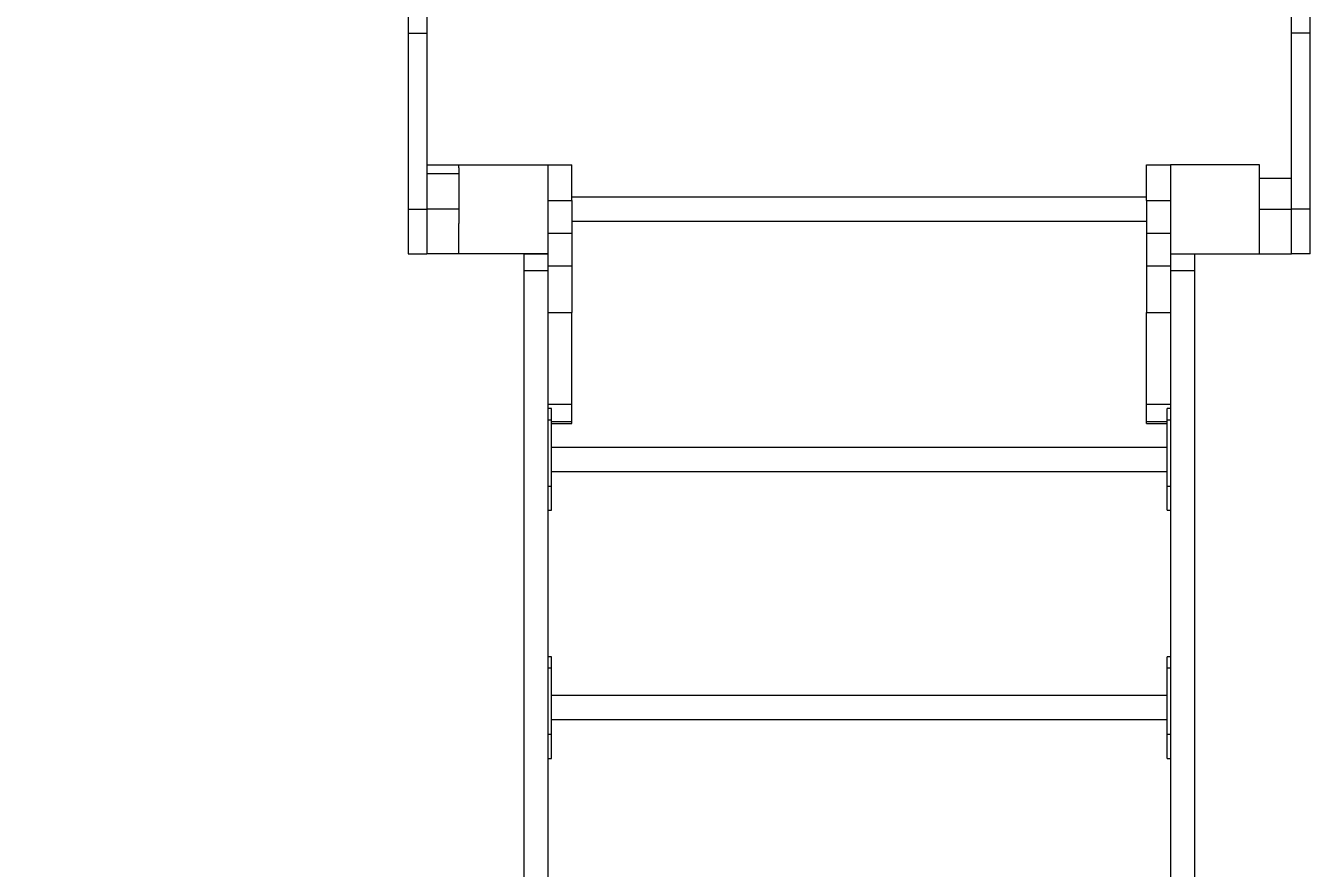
# Model space of a CAD drawing. Header units: millimetres. Extents: x -8327 to 9087, y -6583 to 5996.
# Drawn here: x -1737 to -293, y 1286 to 2235 of the extents above; entities that cross this region are included whole.
import ezdxf

# ---------------------------------------------------------------- set-up
doc = ezdxf.new("R2010")
doc.units = ezdxf.units.MM
for name, color, linetype in [('DIKOM_ОБЪЕКТ', 7, 'Continuous'), ('DIKOM_РАЗМЕР_ЗОНА', 7, 'Continuous'), ('DIKOM_РАЗМЕР_ОБЪЕКТА', 7, 'Continuous')]:
    doc.layers.add(name, color=color, linetype=linetype)
doc.styles.add('style1', font='arial.ttf', dxfattribs={"width": 0.8})
doc.dimstyles.new('1-50', dxfattribs={"dimtxt": 300, "dimasz": 200, "dimexe": 100, "dimexo": 0, "dimgap": 100, "dimtad": 1, "dimtxsty": 'style1', "dimcen": 200, "dimclrd": 7, "dimclre": 7, "dimclrt": 7, "dimadec": 1, "dimazin": 2, "dimtfac": 1, "dimtmove": 0, "dimatfit": 2, "dimfxl": 0, "dimlwd": 25, "dimlwe": 18, "dimarcsym": 0})

# ---------------------------------------------------------------- blocks, each defined once
blk = doc.blocks.new('*D10')
at = {"layer": 'Defpoints', "color": 0, "transparency": 16777216}
for p in [(-465.6, 4500.8), (-6842.5, -4045), (-465.6, -4045)]:
    blk.add_point(p, dxfattribs=at)
at = {"layer": 'DIKOM_РАЗМЕР_ОБЪЕКТА', "color": 7, "lineweight": 18, "transparency": 16777216}
for p, q in [((-465.6, 4500.8), (-6942.5, 4500.8)), ((-465.6, -4045), (-6942.5, -4045))]:
    blk.add_line(p, q, dxfattribs=at)
at = {"layer": 'DIKOM_РАЗМЕР_ОБЪЕКТА', "color": 7, "lineweight": 25, "transparency": 16777216}
blk.add_line((-6842.5, 4300.8), (-6842.5, -3845), dxfattribs=at)
at = {"layer": 'DIKOM_РАЗМЕР_ОБЪЕКТА', "color": 7, "transparency": 16777216}
for points in [[(-6875.8, 4300.8), (-6809.2, 4300.8), (-6842.5, 4500.8)], [(-6875.8, -3845), (-6809.2, -3845), (-6842.5, -4045)]]:
    blk.add_solid(points, dxfattribs=at)
at = {"layer": 'DIKOM_РАЗМЕР_ОБЪЕКТА', "color": 7, "transparency": 16777216, "insert": (-7095.7, 227.9), "char_height": 300, "attachment_point": 5, "rotation": 90, "style": 'style1'}
blk.add_mtext('8550', dxfattribs=at)
blk = doc.blocks.new('*D11')
at = {"layer": 'Defpoints', "color": 0, "transparency": 16777216}
for p in [(-800, 5995.7), (-7876.6, -5539.8), (-800, -5539.8)]:
    blk.add_point(p, dxfattribs=at)
at = {"layer": 'DIKOM_РАЗМЕР_ЗОНА', "color": 7, "lineweight": 18, "transparency": 16777216}
for p, q in [((-800, 5995.7), (-7976.6, 5995.7)), ((-800, -5539.8), (-7976.6, -5539.8))]:
    blk.add_line(p, q, dxfattribs=at)
at = {"layer": 'DIKOM_РАЗМЕР_ЗОНА', "color": 7, "lineweight": 25, "transparency": 16777216}
blk.add_line((-7876.6, 5795.7), (-7876.6, -5339.8), dxfattribs=at)
at = {"layer": 'DIKOM_РАЗМЕР_ЗОНА', "color": 7, "transparency": 16777216}
for points in [[(-7910, 5795.7), (-7843.3, 5795.7), (-7876.6, 5995.7)], [(-7910, -5339.8), (-7843.3, -5339.8), (-7876.6, -5539.8)]]:
    blk.add_solid(points, dxfattribs=at)
at = {"layer": 'DIKOM_РАЗМЕР_ЗОНА', "color": 7, "transparency": 16777216, "insert": (-8129.8, 227.9), "char_height": 300, "attachment_point": 5, "rotation": 90, "style": 'style1'}
blk.add_mtext('11550', dxfattribs=at)

msp = doc.modelspace()

# ---------------------------------------------------------------- linework, layer by layer
at = {"layer": 'DIKOM_ОБЪЕКТ', "color": 7, "linetype": 'Continuous', "lineweight": 15}
for p, q in [((-1307.039, 2332.15), (-1307.039, 2226.112)), ((-1286.039, 2332.15), (-1286.039, 2226.112)), ((-314.039, 2226.112), (-314.039, 2332.15)), ((-293.039, 2226.112), (-293.039, 2332.15)), ((-1307.039, 2226.112), (-1286.039, 2226.112)), ((-1307.039, 2226.112), (-1307.039, 2027.92)), ((-1286.039, 2226.112), (-1286.039, 2027.92)), ((-293.039, 2226.112), (-314.039, 2226.112)), ((-314.039, 2027.92), (-314.039, 2226.112)), ((-293.039, 2027.92), (-293.039, 2226.112)), ((-1286.039, 2077.928), (-1250.039, 2077.928)), ((-1250.039, 2067.927), (-1286.039, 2067.927)), ((-1286.039, 2067.927), (-1286.039, 2027.92)), ((-1250.039, 2077.928), (-1150.039, 2077.928)), ((-1250.039, 2074.736), (-1250.039, 2077.928)), ((-1250.039, 2074.736), (-1250.039, 2067.927)), ((-1250.039, 2067.927), (-1250.039, 2027.92)), ((-1150.039, 2077.928), (-1150.039, 1977.929)), ((-1150.039, 2077.918), (-1123.039, 2077.918)), ((-1123.039, 2037.918), (-1123.039, 2077.918)), ((-477.039, 2077.918), (-450.039, 2077.918)), ((-477.039, 2037.918), (-477.039, 2077.918)), ((-350.039, 2077.928), (-450.039, 2077.928)), ((-450.039, 2077.928), (-450.039, 1977.929)), ((-350.039, 2062.928), (-350.039, 2077.928)), ((-350.039, 2062.928), (-314.039, 2062.928)), ((-350.039, 2027.92), (-350.039, 2062.928)), ((-314.039, 2027.92), (-314.039, 2062.928)), ((-1150.039, 2037.918), (-1123.039, 2037.918)), ((-477.039, 2041.418), (-1123.039, 2041.418)), ((-1123.039, 2037.918), (-1123.039, 2001.022)), ((-477.039, 2037.918), (-450.039, 2037.918)), ((-477.039, 2037.918), (-477.039, 2001.022)), ((-1307.039, 2027.92), (-1286.039, 2027.92)), ((-1307.039, 2027.92), (-1307.039, 1977.929)), ((-1286.039, 2027.92), (-1286.039, 1977.929)), ((-1250.039, 2027.92), (-1286.039, 2027.92)), ((-1250.039, 2027.92), (-1250.039, 2011.814)), ((-350.039, 2027.92), (-314.039, 2027.92)), ((-350.039, 2011.814), (-350.039, 2027.92)), ((-293.039, 2027.92), (-314.039, 2027.92)), ((-314.039, 1977.929), (-314.039, 2027.92)), ((-293.039, 1977.929), (-293.039, 2027.92)), ((-1250.039, 1977.929), (-1250.039, 2011.814)), ((-1123.039, 2014.418), (-477.039, 2014.418)), ((-350.039, 1977.929), (-350.039, 2011.814)), ((-1150.039, 2001.022), (-1123.039, 2001.022)), ((-1123.039, 2001.022), (-1123.039, 1964.348)), ((-477.039, 2001.022), (-450.039, 2001.022)), ((-477.039, 2001.022), (-477.039, 1964.348)), ((-1307.039, 1977.929), (-1286.039, 1977.929)), ((-1250.039, 1977.929), (-1286.039, 1977.929)), ((-1150.039, 1977.929), (-1250.039, 1977.929)), ((-1177.04, 1977.918), (-1150.039, 1977.918)), ((-1177.04, 1977.918), (-1177.04, 1958.92)), ((-1150.039, 1977.929), (-1150.039, 1964.348)), ((-1150.039, 1964.348), (-1123.039, 1964.348)), ((-1150.039, 1964.348), (-1150.039, 1912.005)), ((-1123.039, 1964.348), (-1123.039, 1912.005)), ((-477.039, 1964.348), (-450.039, 1964.348)), ((-477.039, 1964.348), (-477.039, 1912.005)), ((-450.039, 1977.929), (-450.039, 1964.348)), ((-450.039, 1977.929), (-350.039, 1977.929)), ((-450.039, 1977.918), (-423.039, 1977.918)), ((-450.039, 1964.348), (-450.039, 1912.005)), ((-423.039, 1977.918), (-423.039, 1958.92)), ((-350.039, 1977.929), (-314.039, 1977.929)), ((-293.039, 1977.929), (-314.039, 1977.929)), ((-1177.04, 1958.92), (-1150.039, 1958.92)), ((-1177.04, 1958.92), (-1177.04, 718.92)), ((-1150.039, 1958.92), (-1150.039, 728.396)), ((-450.039, 1958.92), (-423.039, 1958.92)), ((-450.039, 1958.92), (-450.039, 728.396)), ((-423.039, 1958.92), (-423.039, 718.92)), ((-1150.039, 1912.005), (-1123.039, 1912.005)), ((-1123.039, 1808.824), (-1123.039, 1912.005)), ((-477.039, 1912.005), (-450.039, 1912.005)), ((-477.039, 1808.824), (-477.039, 1912.005)), ((-1150.039, 1808.824), (-1123.039, 1808.824)), ((-1123.039, 1789.208), (-1123.039, 1808.824)), ((-477.039, 1808.824), (-450.039, 1808.824)), ((-477.039, 1789.208), (-477.039, 1808.824)), ((-1146.039, 1803.709), (-1150.039, 1803.709)), ((-1150.039, 1791.043), (-1146.039, 1791.043)), ((-1146.039, 1791.043), (-1146.039, 1803.709)), ((-1146.039, 1716.618), (-1146.039, 1791.043)), ((-450.039, 1803.709), (-454.039, 1803.709)), ((-454.039, 1791.043), (-454.039, 1803.709)), ((-454.039, 1791.043), (-450.039, 1791.043)), ((-454.039, 1716.618), (-454.039, 1791.043)), ((-1146.039, 1789.208), (-1123.039, 1789.208)), ((-1146.039, 1786.898), (-1123.039, 1786.898)), ((-1123.039, 1786.898), (-1123.039, 1789.208)), ((-477.039, 1786.898), (-477.039, 1789.208)), ((-477.039, 1789.208), (-454.039, 1789.208)), ((-477.039, 1786.898), (-454.039, 1786.898)), ((-454.039, 1759.996), (-1146.039, 1759.996)), ((-1146.039, 1732.996), (-454.039, 1732.996)), ((-1150.039, 1716.618), (-1146.039, 1716.618)), ((-1146.039, 1689.283), (-1146.039, 1716.618)), ((-454.039, 1716.618), (-450.039, 1716.618)), ((-454.039, 1689.283), (-454.039, 1716.618)), ((-1150.039, 1689.283), (-1146.039, 1689.283)), ((-454.039, 1689.283), (-450.039, 1689.283)), ((-1146.039, 1524.612), (-1150.039, 1524.612)), ((-1146.039, 1511.947), (-1146.039, 1524.612)), ((-450.039, 1524.612), (-454.039, 1524.612)), ((-454.039, 1511.947), (-454.039, 1524.612)), ((-1150.039, 1511.947), (-1146.039, 1511.947)), ((-1146.039, 1437.521), (-1146.039, 1511.947)), ((-454.039, 1511.947), (-450.039, 1511.947)), ((-454.039, 1437.521), (-454.039, 1511.947)), ((-454.039, 1480.899), (-1146.039, 1480.899)), ((-1146.039, 1453.899), (-454.039, 1453.899)), ((-1150.039, 1437.521), (-1146.039, 1437.521)), ((-1146.039, 1410.186), (-1146.039, 1437.521)), ((-454.039, 1410.186), (-454.039, 1437.521)), ((-454.039, 1437.521), (-450.039, 1437.521)), ((-1150.039, 1410.186), (-1146.039, 1410.186)), ((-454.039, 1410.186), (-450.039, 1410.186))]:
    msp.add_line(p, q, dxfattribs=at)

# ---------------------------------------------------------------- dimensions: what is measured, and where the dimension line sits
at = {"layer": 'DIKOM_РАЗМЕР_ЗОНА'}
dim = msp.add_linear_dim(base=(-7876.626, -5539.809), p1=(-800.039, 5995.666), p2=(-800.039, -5539.809), angle=90, text='11550', dimstyle='1-50', dxfattribs=at)
dim.commit()
dim.dimension.update_dxf_attribs({"geometry": '*D11', "text_midpoint": (-7876.626, 227.928), "dimtype": 160})
at = {"layer": 'DIKOM_РАЗМЕР_ОБЪЕКТА'}
dim = msp.add_linear_dim(base=(-6842.485, -4044.984), p1=(-465.572, 4500.841), p2=(-465.572, -4044.984), angle=90, text='8550', dimstyle='1-50', dxfattribs=at)
dim.commit()
dim.dimension.update_dxf_attribs({"geometry": '*D10', "text_midpoint": (-6842.485, 227.928), "dimtype": 160})

doc.saveas('drawing.dxf')
